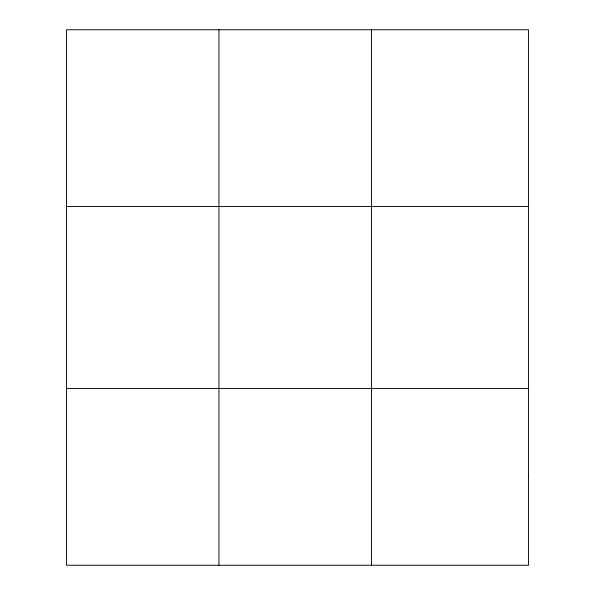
<?xml version="1.0" encoding="UTF-8"?>
<svg xmlns="http://www.w3.org/2000/svg" width="595" height="595" viewBox="0 0 595 595"><rect width="100%" height="100%" fill="white"/><g stroke="black" fill="none" stroke-linecap="round" stroke-linejoin="round"><path stroke-width="0.89" d="M218.953 565.25L218.953 29.75M371.429 565.25L371.429 29.75M66.476 206.465L528.524 206.465M66.476 388.535L528.524 388.535M528.524 476.893L528.524 565.25L66.476 565.25L66.476 29.75L528.524 29.75L528.524 476.893"/></g></svg>
